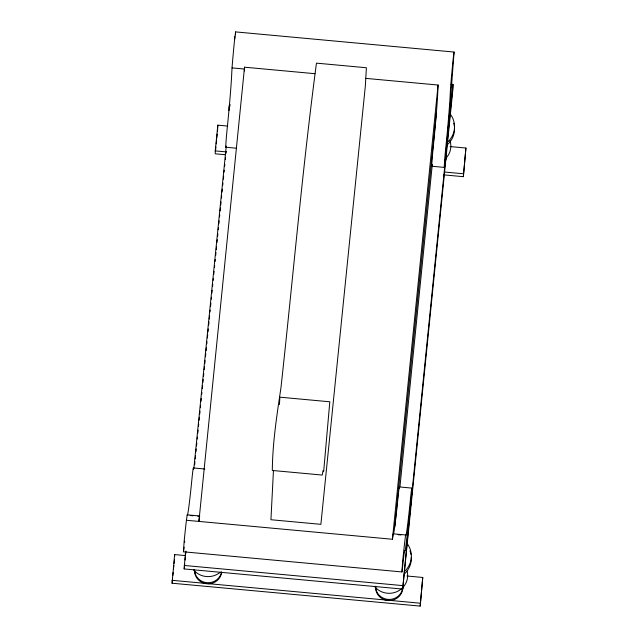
<?xml version="1.0" encoding="UTF-8"?>
<svg xmlns="http://www.w3.org/2000/svg" width="638" height="638" viewBox="0 0 638 638"><rect width="100%" height="100%" fill="white"/><g stroke="black" fill="none" stroke-linecap="round" stroke-linejoin="round"><path stroke-width="0.96" d="M244.394 70.97L244.529 67.197L314.997 73.697M365.614 78.362L438.067 85.037L437.812 91.274A45.362 1.284 -84.7 0 1 433.274 146.756A14.507 0.415 -84.7 0 0 431.934 162.395A14.507 0.415 -84.7 0 0 432.141 165.043M451.026 84.2L453.004 84.383L410.657 505.519L406.621 539.915A25.209 0.718 -84.7 0 1 404.986 550.331L404.014 554.015L401.956 571.943L183.457 551.798L184.103 541.901A40.513 1.148 -84.7 0 1 186.424 520.265L392.442 539.262L438.067 85.037M235.494 34.859L235.581 31.9L454.081 52.045L451.146 91.202A25.209 0.718 -84.7 0 1 449.567 112.687L444.901 164.205A14.507 0.415 -84.7 0 1 444.351 164.748A14.507 0.415 -84.7 0 1 445.755 147.904A45.362 1.284 -84.7 0 0 450.3 92.43L450.603 87.047A40.513 1.148 -84.7 0 1 453.411 56.734L454.081 52.045M279.436 404.588L279.867 397.179L329.806 401.788L323.649 471.737M235.581 31.9L234.609 39.5A40.513 1.148 -84.7 0 0 232.104 66.894L231.793 72.277A45.362 1.284 -84.7 0 1 227.256 127.759A14.507 0.415 -84.7 0 0 225.916 143.398A14.507 0.415 -84.7 0 0 226.123 146.046M273.423 471.011L270.935 519.731L320.882 524.332L365.335 86.066L366.395 67.748L316.448 63.138C302.205 170.96 292.85 279.468 280.975 387.609C276.9 415.043 272.578 442.565 272.314 470.461L322.262 475.063L323.003 470.581M432.277 164.708L399.962 486.627M229.871 106.291L230.039 104.353M184.597 542.475L184.725 541.112M453.004 84.383L453.02 88.259L402.666 589.089L184.167 568.937L185.53 551.607M402.666 589.089L411.335 498.055A14.507 0.415 -84.7 0 0 411.837 488.094L399.356 486.946M406.877 575.994L422.755 577.462L420.179 606.1L172.077 583.22L174.645 554.582L185.562 555.586M225.174 154.715L215.245 153.798L215.229 150.887L217.821 125.16L227.742 126.069M172.077 583.22L172.571 578.275M172.866 575.301L173.169 572.334M173.464 569.367L173.863 565.404M174.062 563.426L174.461 559.47M215.644 149.842L215.947 146.868M216.242 143.901L216.641 139.937M216.84 137.96L217.239 134.004M217.534 131.029L217.821 125.16M193.848 468.547L226.187 146.899M184.167 568.937L184.669 563.984M185.068 560.012L185.363 557.038M185.666 554.063L185.961 551.088M194.638 464.807L194.933 461.832M195.236 458.858L195.531 455.883M195.93 451.911L196.233 448.937M196.528 445.962L196.831 442.987M197.23 439.024L197.429 437.038M197.828 433.074L198.123 430.1M198.522 426.128L198.721 424.142M199.12 420.179L199.423 417.204M199.718 414.229L200.021 411.255M200.42 407.283L200.619 405.305M201.018 401.334L201.313 398.359M201.712 394.396L201.911 392.41M202.31 388.446L202.613 385.472M202.908 382.489L203.211 379.514M203.514 376.54L203.809 373.565M204.208 369.601L204.511 366.627M204.806 363.652L205.109 360.677M205.508 356.706L205.803 353.731M206.106 350.756L206.401 347.782M206.8 343.818L206.999 341.832M207.398 337.861L207.701 334.886M207.996 331.912L208.299 328.937M208.698 324.973L208.993 321.999M209.296 319.024L209.591 316.049M209.99 312.078L210.189 310.092M210.588 306.128L210.891 303.154M211.29 299.19L211.489 297.204M211.888 293.233L212.183 290.258M212.582 286.295L212.781 284.309M213.18 280.345L213.379 278.359M213.778 274.396L214.081 271.421M214.48 267.45L214.679 265.464M215.078 261.5L215.277 259.514M215.676 255.551L215.971 252.576M216.274 249.602L216.569 246.627M216.968 242.655L217.271 239.681M217.566 236.706L217.869 233.731M218.268 229.768L218.467 227.782M218.866 223.81L219.161 220.836M219.56 216.872L219.759 214.886M220.158 210.923L220.461 207.948M220.756 204.973L221.059 201.999M221.458 198.027L221.657 196.041M222.056 192.078L222.359 189.103M222.758 185.14L222.957 183.154M223.356 179.182L223.651 176.208M224.05 172.244L224.249 170.258M224.648 166.295L224.847 164.309M225.35 159.348L225.549 157.371M225.948 153.399L226.147 151.413M394.762 526.693L436.392 112.599M420.179 606.1L422.755 577.462M443.506 174.844L463.355 176.678L465.923 148.032L450.045 146.573M463.355 176.678L465.923 148.032M234.609 39.5L234.904 36.589M184.119 547.221L183.457 551.798M186.424 520.265L187.197 514.834L199.686 515.99M392.442 539.262L393.215 533.831L405.704 534.987L405.76 535.402A45.362 1.284 -84.7 0 0 410.401 499.522A14.507 0.415 -84.7 0 1 411.837 488.094M199.415 517.41L198.904 521.413L244.529 67.197M405.704 534.987L405.425 536.406A40.513 1.148 -84.7 0 0 402.602 562.054L401.956 571.943M232.025 67.891L244.514 69.048M225.804 147.242L236.371 148.215M431.822 166.239L444.303 167.395M215.229 150.887L226.147 151.9M444.487 172.029L463.34 173.767M193.338 467.949L204.862 469.01M190.14 515.52L193.019 515.783M197.828 516.23L199.742 516.405M398.08 534.692L400.959 534.955M184.151 565.451L402.65 585.596M172.061 580.317L420.163 603.189M393.215 533.831L393.279 534.245A45.362 1.284 -84.7 0 0 397.921 498.366A14.507 0.415 -84.7 0 1 399.42 488.501M187.197 514.834L187.261 515.249M174.645 554.582L174.653 556.519M193.402 469.504A14.507 0.415 -84.7 0 0 191.902 479.369A45.362 1.284 -84.7 0 1 187.428 515.209M375.607 587.135A13.613 13.063 -0.3 0 0 389.459 599.441A13.613 13.063 -0.3 0 0 402.809 586.609A13.613 13.063 -0.3 0 1 388.957 600.525A13.613 13.063 -0.3 0 1 375.646 586.25M407.204 543.608A22.314 21.421 -0.3 0 1 404.293 571.68M407.076 571.026A18.534 17.792 -0.3 0 1 397.434 591.434A18.534 17.792 -0.3 0 1 374.642 586.617M411.335 557.277A22.314 21.421 -0.3 0 1 404.301 574.009M409.955 550.873A22.314 21.421 -0.3 0 1 410.984 554.43M221.577 571.831A13.613 13.063 -0.3 0 1 207.414 582.725A13.613 13.063 -0.3 0 1 194.558 570.436M221.585 572.916A13.613 13.063 -0.3 0 1 206.393 583.722A13.613 13.063 -0.3 0 1 194.606 569.551M220.405 572.126A18.534 17.792 -0.3 0 1 193.601 569.925M228.922 108.213A22.314 21.421 -0.3 0 1 229.552 104.624M228.938 110.541A22.314 21.421 -0.3 0 1 229.17 108.731M450.938 114.976A22.314 21.421 -0.3 0 1 448.163 141.604M454.527 129.745A22.314 21.421 -0.3 0 1 447.477 144.587M453.714 123.182A22.314 21.421 -0.3 0 1 454.511 127.847M449.981 140.719A18.534 17.792 -0.3 0 1 446.616 157.419M445.978 157.187A13.613 13.063 -0.3 0 1 445.795 159.101M445.986 158.272A13.613 13.063 -0.3 0 1 445.803 160.186"/></g></svg>
